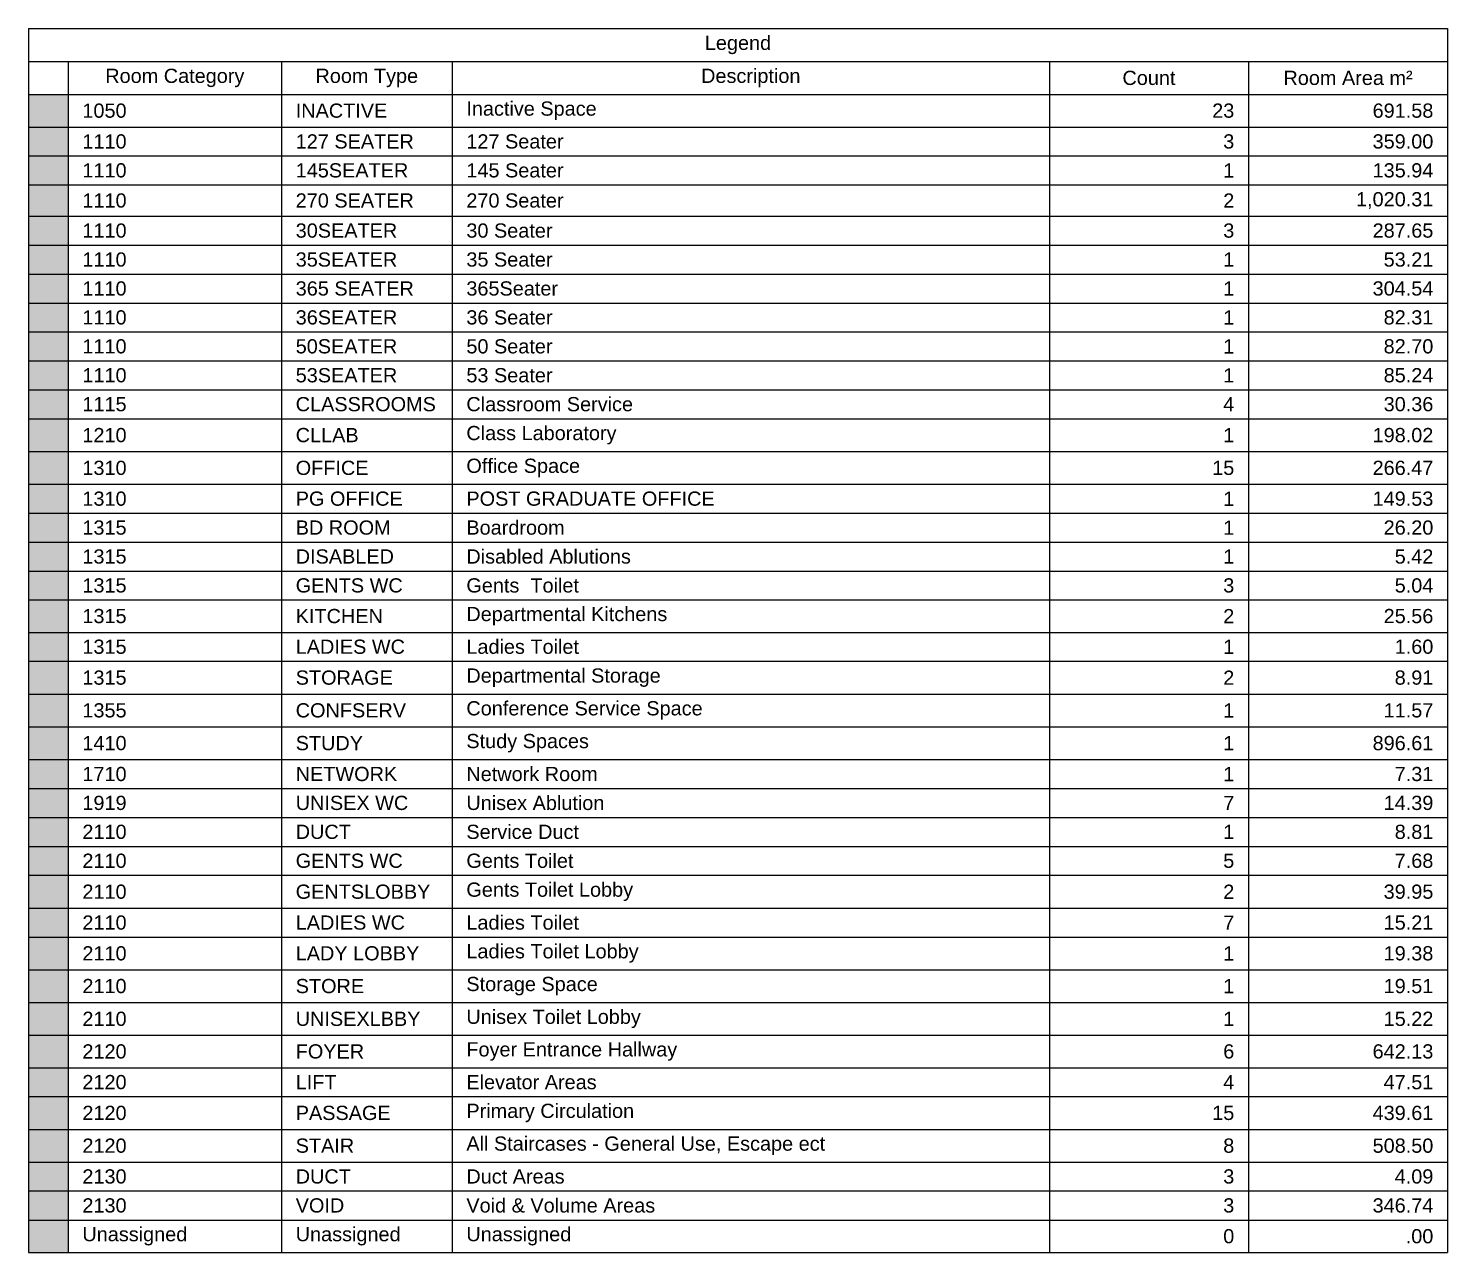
# Model space of a CAD drawing. Header units: inches. Extents: x -2632 to 158712, y -12611 to 70723.
# Drawn here: x 128292 to 158712, y 44481 to 70723 of the extents above; entities that cross this region are included whole.
import ezdxf

# ---------------------------------------------------------------- set-up
doc = ezdxf.new("R2010")
doc.units = ezdxf.units.IN
doc.header["$MEASUREMENT"] = 0
doc.layers.add('HL-TMP', color=7, linetype='Continuous')
doc.styles.get("Standard").update_dxf_attribs({"font": 'arial.ttf'})

# ---------------------------------------------------------------- blocks, each defined once
blk = doc.blocks.new('*T8')
at = {"layer": 'HL-TMP', "color": 0, "linetype": 'ByBlock', "lineweight": -2, "transparency": 16777216}
for p, q in [((0, 0), (30419, 0)), ((0, 0), (0, -26242)), ((30419, 0), (30419, -26242)), ((0, -711), (30419, -711)), ((853, -711), (853, -26242)), ((5425, -711), (5425, -26242)), ((9083, -711), (9083, -26242)), ((21885, -711), (21885, -26242)), ((26152, -711), (26152, -26242)), ((0, -1416), (30419, -1416)), ((0, -2115), (30419, -2115)), ((0, -2735), (30419, -2735)), ((0, -3355), (30419, -3355)), ((0, -4026), (30419, -4026)), ((0, -4646), (30419, -4646)), ((0, -5267), (30419, -5267)), ((0, -5887), (30419, -5887)), ((0, -6507), (30419, -6507)), ((0, -7127), (30419, -7127)), ((0, -7747), (30419, -7747)), ((0, -8367), (30419, -8367)), ((0, -9072), (30419, -9072)), ((0, -9771), (30419, -9771)), ((0, -10392), (30419, -10392)), ((0, -11012), (30419, -11012)), ((0, -11632), (30419, -11632)), ((0, -12252), (30419, -12252)), ((0, -12946), (30419, -12946)), ((0, -13566), (30419, -13566)), ((0, -14270), (30419, -14270)), ((0, -14970), (30419, -14970)), ((0, -15674), (30419, -15674)), ((0, -16294), (30419, -16294)), ((0, -16914), (30419, -16914)), ((0, -17534), (30419, -17534)), ((0, -18154), (30419, -18154)), ((0, -18859), (30419, -18859)), ((0, -19479), (30419, -19479)), ((0, -20178), (30419, -20178)), ((0, -20882), (30419, -20882)), ((0, -21582), (30419, -21582)), ((0, -22281), (30419, -22281)), ((0, -22897), (30419, -22897)), ((0, -23601), (30419, -23601)), ((0, -24301), (30419, -24301)), ((0, -24921), (30419, -24921)), ((0, -25543), (30419, -25543)), ((0, -26242), (30419, -26242))]:
    blk.add_line(p, q, dxfattribs=at)
at = {"layer": 'HL-TMP', "color": 251, "true_color": 0x666666, "transparency": 16777216}
for points in [[(0, -1416), (0, -2115), (853, -1416), (853, -2115)], [(0, -22897), (0, -23601), (853, -22897), (853, -23601)], [(0, -23601), (0, -24301), (853, -23601), (853, -24301)]]:
    blk.add_solid(points, dxfattribs=at)
at = {"layer": 'HL-TMP', "color": 1, "true_color": 0xff0000, "transparency": 16777216}
for points in [[(0, -2115), (0, -2735), (853, -2115), (853, -2735)], [(0, -2735), (0, -3355), (853, -2735), (853, -3355)], [(0, -3355), (0, -4026), (853, -3355), (853, -4026)], [(0, -4646), (0, -5267), (853, -4646), (853, -5267)], [(0, -5267), (0, -5887), (853, -5267), (853, -5887)], [(0, -6507), (0, -7127), (853, -6507), (853, -7127)]]:
    blk.add_solid(points, dxfattribs=at)
at = {"layer": 'HL-TMP', "color": 7, "transparency": 16777216}
for points in [[(0, -4026), (0, -4646), (853, -4026), (853, -4646)], [(0, -5887), (0, -6507), (853, -5887), (853, -6507)], [(0, -7127), (0, -7747), (853, -7127), (853, -7747)], [(0, -9771), (0, -10392), (853, -9771), (853, -10392)], [(0, -16294), (0, -16914), (853, -16294), (853, -16914)], [(0, -17534), (0, -18154), (853, -17534), (853, -18154)], [(0, -18154), (0, -18859), (853, -18154), (853, -18859)], [(0, -18859), (0, -19479), (853, -18859), (853, -19479)], [(0, -19479), (0, -20178), (853, -19479), (853, -20178)], [(0, -25543), (0, -26242), (853, -25543), (853, -26242)]]:
    blk.add_solid(points, dxfattribs=at)
at = {"layer": 'HL-TMP', "color": 71, "true_color": 0xccff99, "transparency": 16777216}
blk.add_solid([(0, -7747), (0, -8367), (853, -7747), (853, -8367)], dxfattribs=at)
at = {"layer": 'HL-TMP', "color": 135, "true_color": 0x339999, "transparency": 16777216}
blk.add_solid([(0, -8367), (0, -9072), (853, -8367), (853, -9072)], dxfattribs=at)
at = {"layer": 'HL-TMP', "color": 2, "true_color": 0xffff00, "transparency": 16777216}
blk.add_solid([(0, -9072), (0, -9771), (853, -9072), (853, -9771)], dxfattribs=at)
at = {"layer": 'HL-TMP', "color": 40, "true_color": 0xffcc00, "transparency": 16777216}
blk.add_solid([(0, -10392), (0, -11012), (853, -10392), (853, -11012)], dxfattribs=at)
at = {"layer": 'HL-TMP', "color": 150, "true_color": 0x0099ff, "transparency": 16777216}
blk.add_solid([(0, -11012), (0, -11632), (853, -11012), (853, -11632)], dxfattribs=at)
at = {"layer": 'HL-TMP', "color": 140, "true_color": 0x33ccff, "transparency": 16777216}
blk.add_solid([(0, -11632), (0, -12252), (853, -11632), (853, -12252)], dxfattribs=at)
at = {"layer": 'HL-TMP', "color": 230, "true_color": 0xff3366, "transparency": 16777216}
for points in [[(0, -12252), (0, -12946), (853, -12252), (853, -12946)], [(0, -14270), (0, -14970), (853, -14270), (853, -14970)]]:
    blk.add_solid(points, dxfattribs=at)
at = {"layer": 'HL-TMP', "color": 4, "true_color": 0x33ffff, "transparency": 16777216}
blk.add_solid([(0, -12946), (0, -13566), (853, -12946), (853, -13566)], dxfattribs=at)
at = {"layer": 'HL-TMP', "color": 30, "true_color": 0xff6633, "transparency": 16777216}
blk.add_solid([(0, -13566), (0, -14270), (853, -13566), (853, -14270)], dxfattribs=at)
at = {"layer": 'HL-TMP', "color": 254, "true_color": 0xccccff, "transparency": 16777216}
blk.add_solid([(0, -14970), (0, -15674), (853, -14970), (853, -15674)], dxfattribs=at)
at = {"layer": 'HL-TMP', "color": 233, "true_color": 0xcc66a3, "transparency": 16777216}
blk.add_solid([(0, -15674), (0, -16294), (853, -15674), (853, -16294)], dxfattribs=at)
at = {"layer": 'HL-TMP', "color": 73, "true_color": 0x99cd66, "transparency": 16777216}
blk.add_solid([(0, -16914), (0, -17534), (853, -16914), (853, -17534)], dxfattribs=at)
at = {"layer": 'HL-TMP', "color": 253, "true_color": 0x99cea6, "transparency": 16777216}
blk.add_solid([(0, -20178), (0, -20882), (853, -20178), (853, -20882)], dxfattribs=at)
at = {"layer": 'HL-TMP', "color": 140, "true_color": 0x00ccff, "transparency": 16777216}
blk.add_solid([(0, -20882), (0, -21582), (853, -20882), (853, -21582)], dxfattribs=at)
at = {"layer": 'HL-TMP', "color": 250, "true_color": 0x333333, "transparency": 16777216}
blk.add_solid([(0, -21582), (0, -22281), (853, -21582), (853, -22281)], dxfattribs=at)
at = {"layer": 'HL-TMP', "color": 254, "true_color": 0xcccccc, "transparency": 16777216}
blk.add_solid([(0, -22281), (0, -22897), (853, -22281), (853, -22897)], dxfattribs=at)
at = {"layer": 'HL-TMP', "color": 93, "true_color": 0x66cd4f, "transparency": 16777216}
blk.add_solid([(0, -24301), (0, -24921), (853, -24301), (853, -24921)], dxfattribs=at)
at = {"layer": 'HL-TMP', "color": 133, "true_color": 0x66cfcf, "transparency": 16777216}
blk.add_solid([(0, -24921), (0, -25543), (853, -24921), (853, -25543)], dxfattribs=at)
at = {"layer": 'HL-TMP', "color": 0, "transparency": 16777216}
for s, insert, char_height, width, attachment_point in [('Legend', (15210, -356), 304.8, 30418.92, 5), ('Room Category', (3139, -1063), 304.8, 3962.4, 5), ('Room Type', (7254, -1063), 304.8, 3048, 5), ('Description', (15484, -1063), 304.8, 12192, 5), ('Count', (24018, -1063), 304.8, 3657.6, 5), ('Room Area m²', (28285, -1063), 304.8, 3657.6, 5), ('1050', (1158, -1765), 304.8, 3962.4, 4), ('INACTIVE', (5730, -1765), 304.8, 3048, 4), ('Inactive Space', (9388, -1765), 304.8, 12192, 4), ('23', (25847, -1765), 304.8, 3657.6, 6), ('691.58', (30114, -1765), 304.8, 3657.6, 6), ('1110', (1158, -2425), 304.8, 3962.4, 4), ('127 SEATER', (5730, -2425), 304.8, 3048, 4), ('127 Seater', (9388, -2425), 304.8, 12192, 4), ('3', (25847, -2425), 305, 3657.6, 6), ('359.00', (30114, -2425), 304.8, 3657.6, 6), ('1110', (1158, -3045), 304.8, 3962.4, 4), ('145SEATER', (5730, -3045), 304.8, 3048, 4), ('145 Seater', (9388, -3045), 304.8, 12192, 4), ('1', (25847, -3045), 305, 3657.6, 6), ('135.94', (30114, -3045), 304.8, 3657.6, 6), ('1110', (1158, -3691), 304.8, 3962.4, 4), ('270 SEATER', (5730, -3691), 304.8, 3048, 4), ('270 Seater', (9388, -3691), 304.8, 12192, 4), ('2', (25847, -3691), 305, 3657.6, 6), ('1,020.31', (30114, -3691), 304.8, 3657.6, 6), ('1110', (1158, -4336), 304.8, 3962.4, 4), ('30SEATER', (5730, -4336), 304.8, 3048, 4), ('30 Seater', (9388, -4336), 304.8, 12192, 4), ('3', (25847, -4336), 305, 3657.6, 6), ('287.65', (30114, -4336), 304.8, 3657.6, 6), ('1110', (1158, -4956), 304.8, 3962.4, 4), ('35SEATER', (5730, -4956), 304.8, 3048, 4), ('35 Seater', (9388, -4956), 304.8, 12192, 4), ('1', (25847, -4956), 305, 3657.6, 6), ('53.21', (30114, -4956), 304.8, 3657.6, 6), ('1110', (1158, -5577), 304.8, 3962.4, 4), ('365 SEATER', (5730, -5577), 304.8, 3048, 4), ('365Seater', (9388, -5577), 304.8, 12192, 4), ('1', (25847, -5577), 305, 3657.6, 6), ('304.54', (30114, -5577), 304.8, 3657.6, 6), ('1110', (1158, -6197), 304.8, 3962.4, 4), ('36SEATER', (5730, -6197), 304.8, 3048, 4), ('36 Seater', (9388, -6197), 304.8, 12192, 4), ('1', (25847, -6197), 305, 3657.6, 6), ('82.31', (30114, -6197), 304.8, 3657.6, 6), ('1110', (1158, -6817), 304.8, 3962.4, 4), ('50SEATER', (5730, -6817), 304.8, 3048, 4), ('50 Seater', (9388, -6817), 304.8, 12192, 4), ('1', (25847, -6817), 305, 3657.6, 6), ('82.70', (30114, -6817), 304.8, 3657.6, 6), ('1110', (1158, -7437), 304.8, 3962.4, 4), ('53SEATER', (5730, -7437), 304.8, 3048, 4), ('53 Seater', (9388, -7437), 304.8, 12192, 4), ('1', (25847, -7437), 305, 3657.6, 6), ('85.24', (30114, -7437), 304.8, 3657.6, 6), ('1115', (1158, -8057), 304.8, 3962.4, 4), ('CLASSROOMS', (5730, -8057), 304.8, 3048, 4), ('Classroom Service', (9388, -8057), 304.8, 12192, 4), ('4', (25847, -8057), 305, 3657.6, 6), ('30.36', (30114, -8057), 304.8, 3657.6, 6), ('Class Laboratory', (9388, -8720), 304.8, 12192, 4), ('1210', (1158, -8720), 304.8, 3962.4, 4), ('CLLAB', (5730, -8720), 304.8, 3048, 4), ('1', (25847, -8720), 305, 3657.6, 6), ('198.02', (30114, -8720), 304.8, 3657.6, 6), ('1310', (1158, -9422), 304.8, 3962.4, 4), ('OFFICE', (5730, -9422), 304.8, 3048, 4), ('Office Space', (9388, -9422), 304.8, 12192, 4), ('15', (25847, -9422), 304.8, 3657.6, 6), ('266.47', (30114, -9422), 304.8, 3657.6, 6), ('1310', (1158, -10082), 304.8, 3962.4, 4), ('PG OFFICE', (5730, -10082), 304.8, 3048, 4), ('POST GRADUATE OFFICE', (9388, -10082), 304.8, 12192, 4), ('1', (25847, -10082), 305, 3657.6, 6), ('149.53', (30114, -10082), 304.8, 3657.6, 6), ('1315', (1158, -10702), 304.8, 3962.4, 4), ('BD ROOM', (5730, -10702), 304.8, 3048, 4), ('Boardroom', (9388, -10702), 304.8, 12192, 4), ('1', (25847, -10702), 305, 3657.6, 6), ('26.20', (30114, -10702), 304.8, 3657.6, 6), ('1315', (1158, -11322), 304.8, 3962.4, 4), ('DISABLED', (5730, -11322), 304.8, 3048, 4), ('Disabled Ablutions', (9388, -11322), 304.8, 12192, 4), ('1', (25847, -11322), 305, 3657.6, 6), ('5.42', (30114, -11322), 304.8, 3657.6, 6), ('1315', (1158, -11942), 304.8, 3962.4, 4), ('GENTS WC', (5730, -11942), 304.8, 3048, 4), ('Gents  Toilet', (9388, -11942), 304.8, 12192, 4), ('3', (25847, -11942), 305, 3657.6, 6), ('5.04', (30114, -11942), 304.8, 3657.6, 6), ('1315', (1158, -12599), 304.8, 3962.4, 4), ('KITCHEN', (5730, -12599), 304.8, 3048, 4), ('Departmental Kitchens', (9388, -12599), 304.8, 12192, 4), ('2', (25847, -12599), 305, 3657.6, 6), ('25.56', (30114, -12599), 304.8, 3657.6, 6), ('1315', (1158, -13256), 304.8, 3962.4, 4), ('LADIES WC', (5730, -13256), 304.8, 3048, 4), ('Ladies Toilet', (9388, -13256), 304.8, 12192, 4), ('1', (25847, -13256), 305, 3657.6, 6), ('1.60', (30114, -13256), 304.8, 3657.6, 6), ('1315', (1158, -13918), 304.8, 3962.4, 4), ('STORAGE', (5730, -13918), 304.8, 3048, 4), ('Departmental Storage', (9388, -13918), 304.8, 12192, 4), ('2', (25847, -13918), 305, 3657.6, 6), ('8.91', (30114, -13918), 304.8, 3657.6, 6), ('1355', (1158, -14620), 304.8, 3962.4, 4), ('CONFSERV', (5730, -14620), 304.8, 3048, 4), ('Conference Service Space', (9388, -14620), 304.8, 12192, 4), ('1', (25847, -14620), 305, 3657.6, 6), ('11.57', (30114, -14620), 304.8, 3657.6, 6), ('1410', (1158, -15322), 304.8, 3962.4, 4), ('STUDY', (5730, -15322), 304.8, 3048, 4), ('Study Spaces', (9388, -15322), 304.8, 12192, 4), ('1', (25847, -15322), 305, 3657.6, 6), ('896.61', (30114, -15322), 304.8, 3657.6, 6), ('Network Room', (9388, -15984), 304.8, 12192, 4), ('1710', (1158, -15984), 304.8, 3962.4, 4), ('NETWORK', (5730, -15984), 304.8, 3048, 4), ('1', (25847, -15984), 305, 3657.6, 6), ('7.31', (30114, -15984), 304.8, 3657.6, 6), ('1919', (1158, -16604), 304.8, 3962.4, 4), ('UNISEX WC', (5730, -16604), 304.8, 3048, 4), ('Unisex Ablution', (9388, -16604), 304.8, 12192, 4), ('7', (25847, -16604), 305, 3657.6, 6), ('14.39', (30114, -16604), 304.8, 3657.6, 6), ('2110', (1158, -17224), 304.8, 3962.4, 4), ('DUCT', (5730, -17224), 304.8, 3048, 4), ('Service Duct', (9388, -17224), 304.8, 12192, 4), ('1', (25847, -17224), 305, 3657.6, 6), ('8.81', (30114, -17224), 304.8, 3657.6, 6), ('2110', (1158, -17844), 304.8, 3962.4, 4), ('GENTS WC', (5730, -17844), 304.8, 3048, 4), ('Gents Toilet', (9388, -17844), 304.8, 12192, 4), ('5', (25847, -17844), 305, 3657.6, 6), ('7.68', (30114, -17844), 304.8, 3657.6, 6), ('2110', (1158, -18507), 304.8, 3962.4, 4), ('GENTSLOBBY', (5730, -18507), 304.8, 3048, 4), ('Gents Toilet Lobby', (9388, -18507), 304.8, 12192, 4), ('2', (25847, -18507), 305, 3657.6, 6), ('39.95', (30114, -18507), 304.8, 3657.6, 6), ('2110', (1158, -19169), 304.8, 3962.4, 4), ('LADIES WC', (5730, -19169), 304.8, 3048, 4), ('Ladies Toilet', (9388, -19169), 304.8, 12192, 4), ('7', (25847, -19169), 305, 3657.6, 6), ('15.21', (30114, -19169), 304.8, 3657.6, 6), ('2110', (1158, -19828), 304.8, 3962.4, 4), ('LADY LOBBY', (5730, -19828), 304.8, 3048, 4), ('Ladies Toilet Lobby', (9388, -19828), 304.8, 12192, 4), ('1', (25847, -19828), 305, 3657.6, 6), ('19.38', (30114, -19828), 304.8, 3657.6, 6), ('2110', (1158, -20530), 304.8, 3962.4, 4), ('STORE', (5730, -20530), 304.8, 3048, 4), ('Storage Space', (9388, -20530), 304.8, 12192, 4), ('1', (25847, -20530), 305, 3657.6, 6), ('19.51', (30114, -20530), 304.8, 3657.6, 6), ('2110', (1158, -21232), 304.8, 3962.4, 4), ('UNISEXLBBY', (5730, -21232), 304.8, 3048, 4), ('Unisex Toilet Lobby', (9388, -21232), 304.8, 12192, 4), ('1', (25847, -21232), 305, 3657.6, 6), ('15.22', (30114, -21232), 304.8, 3657.6, 6), ('2120', (1158, -21931), 304.8, 3962.4, 4), ('FOYER', (5730, -21931), 304.8, 3048, 4), ('Foyer Entrance Hallway', (9388, -21931), 304.8, 12192, 4), ('6', (25847, -21931), 305, 3657.6, 6), ('642.13', (30114, -21931), 304.8, 3657.6, 6), ('2120', (1158, -22589), 304.8, 3962.4, 4), ('LIFT', (5730, -22589), 304.8, 3048, 4), ('Elevator Areas', (9388, -22589), 304.8, 12192, 4), ('4', (25847, -22589), 305, 3657.6, 6), ('47.51', (30114, -22589), 304.8, 3657.6, 6), ('2120', (1158, -23249), 304.8, 3962.4, 4), ('PASSAGE', (5730, -23249), 304.8, 3048, 4), ('Primary Circulation', (9388, -23249), 304.8, 12192, 4), ('15', (25847, -23249), 304.8, 3657.6, 6), ('439.61', (30114, -23249), 304.8, 3657.6, 6), ('2120', (1158, -23951), 304.8, 3962.4, 4), ('STAIR', (5730, -23951), 304.8, 3048, 4), ('All Staircases - General Use, Escape ect', (9388, -23951), 304.8, 12192, 4), ('8', (25847, -23951), 305, 3657.6, 6), ('508.50', (30114, -23951), 304.8, 3657.6, 6), ('2130', (1158, -24611), 304.8, 3962.4, 4), ('DUCT', (5730, -24611), 304.8, 3048, 4), ('Duct Areas', (9388, -24611), 304.8, 12192, 4), ('3', (25847, -24611), 305, 3657.6, 6), ('4.09', (30114, -24611), 304.8, 3657.6, 6), ('2130', (1158, -25232), 304.8, 3962.4, 4), ('VOID', (5730, -25232), 304.8, 3048, 4), ('Void & Volume Areas', (9388, -25232), 304.8, 12192, 4), ('3', (25847, -25232), 305, 3657.6, 6), ('346.74', (30114, -25232), 304.8, 3657.6, 6), ('Unassigned', (1158, -25892), 304.8, 3962.4, 4), ('Unassigned', (5730, -25892), 304.8, 3048, 4), ('Unassigned', (9388, -25892), 304.8, 12192, 4), ('0', (25847, -25892), 305, 3657.6, 6), ('.00', (30114, -25892), 304.8, 3657.6, 6)]:
    blk.add_mtext(s, dxfattribs=dict(at, insert=insert, char_height=char_height, width=width, attachment_point=attachment_point))

msp = doc.modelspace()

# ---------------------------------------------------------------- block references
msp.add_blockref('*T8', (128292, 70723))

doc.saveas('drawing.dxf')
